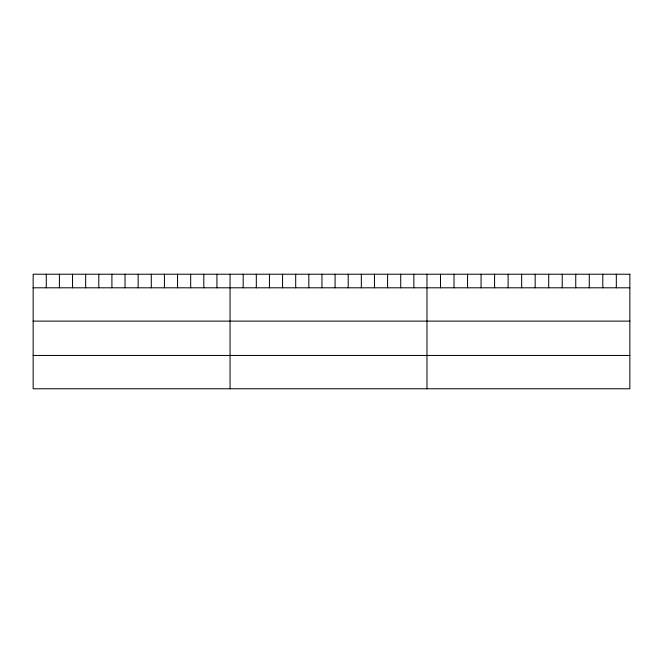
<?xml version="1.0" encoding="UTF-8"?>
<svg xmlns="http://www.w3.org/2000/svg" width="663" height="663" viewBox="0 0 663 663"><rect width="100%" height="100%" fill="white"/><g stroke="black" fill="none" stroke-linecap="round" stroke-linejoin="round"><path stroke-width="0.99" d="M33.15 287.8L629.85 287.8M33.15 321.124L629.85 321.124M33.15 355.451L629.85 355.451M616.325 274.225L616.325 287.8M602.8 274.225L602.8 287.8M589.274 274.225L589.274 287.8M575.749 274.225L575.749 287.8M562.224 274.225L562.224 287.8M548.699 274.225L548.699 287.8M535.174 274.225L535.174 287.8M521.648 274.225L521.648 287.8M508.123 274.225L508.123 287.8M494.598 274.225L494.598 287.8M481.073 274.225L481.073 287.8M467.548 274.225L467.548 287.8M454.022 274.225L454.022 287.8M440.497 274.225L440.497 287.8M426.972 274.225L426.972 388.775M413.845 274.225L413.845 287.8M400.717 274.225L400.717 287.8M387.59 274.225L387.59 287.8M374.462 274.225L374.462 287.8M361.335 274.225L361.335 287.8M348.208 274.225L348.208 287.8M335.08 274.225L335.08 287.8M321.953 274.225L321.953 287.8M308.825 274.225L308.825 287.8M295.698 274.225L295.698 287.8M282.571 274.225L282.571 287.8M269.443 274.225L269.443 287.8M256.316 274.225L256.316 287.8M243.188 274.225L243.188 287.8M230.061 274.225L230.061 388.775M216.934 274.225L216.934 287.8M203.806 274.225L203.806 287.8M190.679 274.225L190.679 287.8M177.551 274.225L177.551 287.8M164.424 274.225L164.424 287.8M151.297 274.225L151.297 287.8M138.169 274.225L138.169 287.8M125.042 274.225L125.042 287.8M111.914 274.225L111.914 287.8M98.787 274.225L98.787 287.8M85.66 274.225L85.66 287.8M72.532 274.225L72.532 287.8M59.405 274.225L59.405 287.8M46.277 274.225L46.277 287.8M629.85 274.225L33.15 274.225L33.15 388.775L629.85 388.775L629.85 274.225"/></g></svg>
